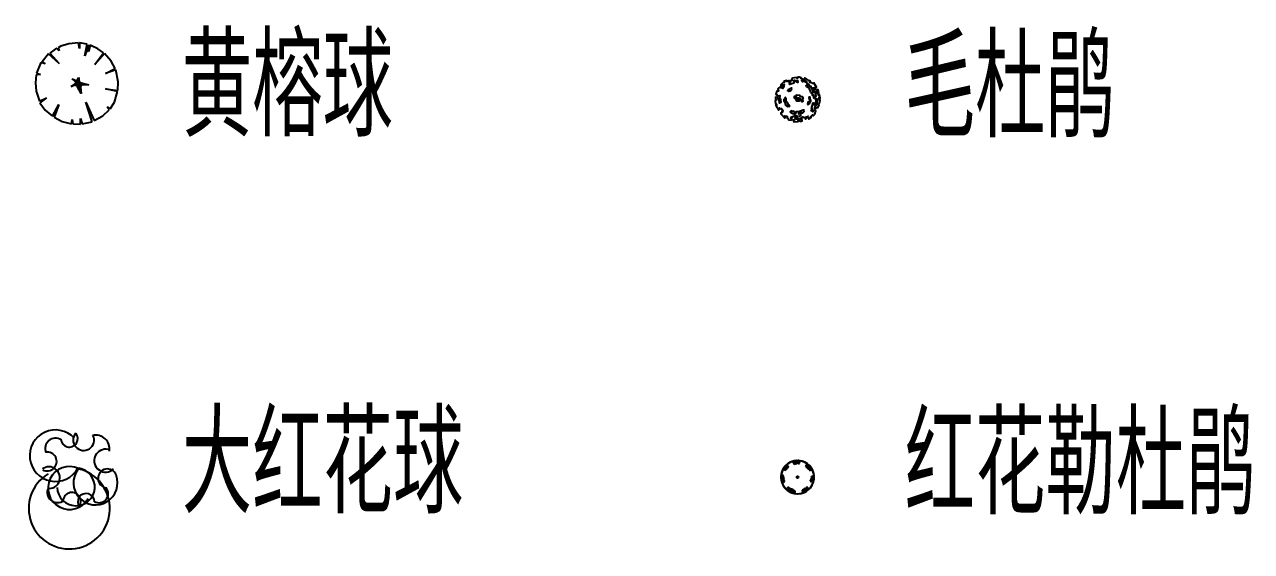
# Model space of a CAD drawing. Extents: x 941299 to 942979, y 2579300 to 2579597.
# Drawn here: x 941624.99 to 941673.79, y 2579444.38 to 2579465.35 of the extents above; entities that cross this region are included whole.
import ezdxf

# ---------------------------------------------------------------- set-up
doc = ezdxf.new("R2010")
doc.units = 0
for name, color, linetype in [('A绿-1', 94, 'CONTINUOUS'), ('fz', 7, 'CONTINUOUS'), ('文字', 7, 'CONTINUOUS'), ('绿化工程', 3, 'CONTINUOUS')]:
    doc.layers.add(name, color=color, linetype=linetype)
doc.styles.get("Standard").update_dxf_attribs({"font": 'simplex1.shx', "width": 0.7, "bigfont": 'hztxt.shx'})
pattern_1 = [(142.3172852, (94.9497488, -117.595341), (-0.00091693247, -0.001187111977), [])]

# ---------------------------------------------------------------- blocks, each defined once
blk = doc.blocks.new('大红花')
at = {"layer": 'A绿-1', "color": 0}
for p, q in [((-492, 1028), (-568, 984)), ((-277, 1091), (-492, 1028)), ((-12, 1118), (-277, 1091)), ((10, 970), (-12, 1118)), ((15, 1118), (10, 970)), ((217, 1082), (15, 1118)), ((154, 773), (217, 1082)), ((253, 1064), (154, 773)), ((275, 1064), (217, 876)), ((217, 876), (253, 1064)), ((253, 885), (275, 1064)), ((302, 1055), (253, 885)), ((508, 961), (302, 1055)), ((-824, 827), (-995, 611)), ((-541, 567), (-824, 827)), ((-609, 975), (-793, 845)), ((-793, 845), (-541, 567)), ((-541, 907), (-609, 975)), ((-568, 984), (-541, 907)), ((432, 535), (661, 849)), ((692, 831), (432, 535)), ((661, 849), (508, 961)), ((872, 625), (692, 831)), ((-1030, 594), (-1152, 298)), ((-918, 553), (-1030, 594)), ((-995, 611), (-918, 553)), ((715, 293), (975, 428)), ((993, 392), (715, 293)), ((975, 428), (872, 625)), ((1056, 69), (993, 392)), ((-1156, 257), (-1174, 42)), ((-1174, 42), (-1156, -187)), ((-1039, 262), (-1156, 257)), ((-1152, 298), (-1039, 262)), ((-212, -64), (-83, 22)), ((-83, 53), (-188, 145)), ((-188, 145), (-58, 90)), ((-178, 136), (-175, 140)), ((-158, 119), (-149, 128)), ((-138, 101), (-123, 117)), ((-118, 84), (-96, 106)), ((-118, -27), (-4, 86)), ((-99, 66), (-70, 95)), ((-84, -32), (10, 63)), ((-83, 45), (-6, 122)), ((-83, 22), (-83, 53)), ((-61, -46), (31, 46)), ((-58, 90), (-2, 182)), ((-44, -66), (61, 39)), ((-31, 134), (-3, 162)), ((-31, -90), (91, 32)), ((-17, -114), (121, 24)), ((-2, 182), (-8, 93)), ((-8, 93), (20, 49)), ((20, 49), (270, -11)), ((113, -21), (151, 17)), ((153, -19), (181, 10)), ((193, -16), (212, 3)), ((1051, -164), (1056, 69)), ((-1156, -187), (-1071, -460)), ((-101, -21), (-212, -64)), ((-179, -51), (-151, -23)), ((-52, -52), (-101, -21)), ((59, -249), (-52, -52)), ((-4, -138), (39, -95)), ((10, -162), (44, -128)), ((23, -186), (48, -161)), ((81, -24), (37, -73)), ((37, -73), (59, -249)), ((37, -210), (52, -194)), ((50, -234), (56, -228)), ((270, -11), (81, -24)), ((233, -14), (242, -5)), ((1042, -196), (719, -119)), ((719, -119), (1051, -164)), ((962, -482), (1042, -196)), ((-1071, -460), (-882, -370)), ((-882, -370), (-1057, -505)), ((-1057, -505), (-914, -698)), ((-721, -864), (-550, -550)), ((-550, -550), (-676, -886)), ((360, -1012), (185, -487)), ((185, -487), (410, -980)), ((818, -693), (764, -608)), ((764, -608), (840, -666)), ((840, -666), (962, -482)), ((-914, -698), (-721, -864)), ((-676, -886), (-452, -1007)), ((-205, -1070), (-187, -953)), ((-187, -953), (-165, -1074)), ((37, -922), (82, -1070)), ((42, -1079), (37, -922)), ((410, -980), (643, -850)), ((643, -850), (818, -693)), ((-452, -1007), (-205, -1070)), ((-165, -1074), (42, -1079)), ((82, -1070), (360, -1012))]:
    blk.add_line(p, q, dxfattribs=at)
blk = doc.blocks.new('hrq')
at = {"layer": '绿化工程', "xscale": 0.000588060007430613, "yscale": 0.0005880598910152912, "zscale": 0.0005880599999800324}
blk.add_blockref('大红花', (0.022, -0.009), dxfattribs=at)
blk = doc.blocks.new('白蝉')
at = {"layer": 'A绿-1', "color": 0}
for centre, radius, start, end in [((-225, 764), 215, 40.4094, 183.1577), ((137, 729), 264, 26.4964, 138.654), ((-572, 511), 264, 57.4158, 201.869), ((-573, 334), 651, 330.7676, 43.3209), ((441, 503), 352, 351.2573, 102.7443), ((-780, 187), 238, 99.1423, 241.5208), ((694, 207), 289, 313.4405, 76.7225), ((-225, -999), 1024, 76.4927, 121.5083), ((-58, -455), 477, 81.3604, 182.3438), ((438, -353), 557, 20.8766, 142.9481), ((-222, -484), 541, 330.7728, 65.266), ((-738, -222), 274, 126.8803, 263.2827), ((737, -239), 237, 264.2627, 20.8766), ((-521, -593), 260, 157.4659, 297.2923), ((527, -623), 232, 239.9086, 36.7729), ((-159, -821), 225, 185.5415, 320.0907), ((199, -835), 212, 218.1763, 0.3715)]:
    blk.add_arc(centre, radius, start, end, dxfattribs=at)
blk = doc.blocks.new('dhhq')
at = {"layer": '绿化工程', "xscale": 0.0006300000241026282, "yscale": 0.0006300001405179501, "zscale": 0.00063}
blk.add_blockref('白蝉', (0.003, -0.01), dxfattribs=at)
blk = doc.blocks.new('mdj')
at = {"layer": '绿化工程'}
h = blk.add_hatch(dxfattribs=at)
h.set_pattern_fill('ANSI31', color=256, scale=0.012, angle=97.3173, style=0)
h.set_pattern_definition(pattern_1)
h.paths.add_polyline_path([(-0.038, 0.024), (-0.038, 0.03), (-0.061, 0.055), (-0.116, 0.067), (-0.064, 0.053)])
h = blk.add_hatch(dxfattribs=at)
h.set_pattern_fill('ANSI31', color=256, scale=0.012, angle=97.3173, style=0)
h.set_pattern_definition(pattern_1)
h.paths.add_polyline_path([(0.085, 0.037), (0.088, 0.007), (0.112, 0.02), (0.146, -0.006), (0.16, -0.075), (0.204, -0.069), (0.164, -0.071), (0.15, -0.004), (0.117, 0.029), (0.093, 0.021), (0.086, 0.042), (0.029, 0.081), (0, 0.063), (-0.016, 0.068), (-0.035, 0.062), (0.001, 0.057), (0.025, 0.07)])
h = blk.add_hatch(dxfattribs=at)
h.set_pattern_fill('ANSI31', color=256, scale=0.001429, angle=97.3173, style=0)
h.set_pattern_definition([(142.31728521, (2384.9952265, -2720.125612), (-0.002772629134, -0.0035896005024), [])])
h.paths.add_polyline_path([(-0.009, -0.026), (0.015, -0.025), (0.021, -0.026), (0.025, -0.013), (0.02, 0.021), (-0.001, 0.03), (-0.018, 0.022), (-0.031, 0.003)])
for points in [[(-0.778, 0.083), (-0.849, 0.07), (-0.871, 0.107), (-0.878, 0.06), (-0.86, -0.004), (-0.862, -0.037), (-0.891, -0.044), (-0.875, -0.165), (-0.84, -0.184), (-0.831, -0.226), (-0.865, -0.223), (-0.83, -0.312), (-0.782, -0.355), (-0.761, -0.416), (-0.728, -0.388), (-0.741, -0.337), (-0.72, -0.321), (-0.685, -0.363), (-0.643, -0.351), (-0.577, -0.448), (-0.62, -0.454), (-0.587, -0.476), (-0.643, -0.533), (-0.664, -0.523), (-0.668, -0.566), (-0.501, -0.737), (-0.49, -0.692), (-0.521, -0.653), (-0.506, -0.645), (-0.468, -0.653), (-0.433, -0.649), (-0.405, -0.682), (-0.412, -0.729), (-0.369, -0.756), (-0.351, -0.797), (-0.252, -0.818), (-0.223, -0.787), (-0.231, -0.749), (-0.269, -0.745), (-0.26, -0.688), (-0.195, -0.696), (-0.203, -0.669), (-0.156, -0.659), (-0.108, -0.689), (-0.057, -0.71), (0.018, -0.737), (0.02, -0.78), (-0.045, -0.777), (-0.091, -0.73), (-0.106, -0.801), (-0.168, -0.817), (-0.144, -0.874), (0.023, -0.868), (0.029, -0.823), (0.087, -0.832), (0.111, -0.865), (0.188, -0.843), (0.171, -0.773), (0.103, -0.774), (0.106, -0.733), (0.174, -0.729), (0.159, -0.706), (0.207, -0.68), (0.219, -0.711), (0.306, -0.7), (0.309, -0.751), (0.311, -0.771), (0.357, -0.753), (0.354, -0.729), (0.38, -0.71), (0.359, -0.677), (0.425, -0.66), (0.448, -0.778), (0.548, -0.713), (0.545, -0.653), (0.591, -0.607), (0.619, -0.643), (0.69, -0.57), (0.726, -0.445), (0.67, -0.412), (0.611, -0.424), (0.61, -0.476), (0.589, -0.467), (0.546, -0.448), (0.594, -0.35), (0.558, -0.35), (0.626, -0.129), (0.65, -0.194), (0.681, -0.186), (0.691, -0.137), (0.701, -0.187), (0.716, -0.178), (0.739, -0.042), (0.71, -0.005), (0.731, 0.054), (0.773, 0.039), (0.775, -0.005), (0.764, -0.143), (0.787, -0.168), (0.733, -0.243), (0.674, -0.311), (0.698, -0.348), (0.792, -0.299), (0.812, -0.329), (0.854, -0.215), (0.831, -0.198), (0.84, -0.137), (0.876, -0.14), (0.897, -0.021), (0.855, -0.007), (0.861, 0.099), (0.894, 0.063), (0.874, 0.188), (0.841, 0.164), (0.815, 0.245), (0.851, 0.246), (0.819, 0.398), (0.78, 0.389), (0.773, 0.348), (0.762, 0.343), (0.769, 0.255), (0.747, 0.268), (0.75, 0.245), (0.716, 0.232), (0.733, 0.134), (0.693, 0.129), (0.701, 0.07), (0.65, 0.063), (0.642, 0.187), (0.599, 0.173), (0.576, 0.291), (0.53, 0.273), (0.508, 0.382), (0.47, 0.397), (0.487, 0.427), (0.396, 0.508), (0.352, 0.507), (0.348, 0.57), (0.407, 0.546), (0.417, 0.567), (0.388, 0.599), (0.391, 0.644), (0.425, 0.628), (0.489, 0.532), (0.524, 0.545), (0.534, 0.494), (0.578, 0.463), (0.563, 0.421), (0.641, 0.287), (0.695, 0.306), (0.693, 0.41), (0.637, 0.475), (0.672, 0.483), (0.698, 0.435), (0.73, 0.439), (0.726, 0.494), (0.758, 0.498), (0.648, 0.669), (0.602, 0.651), (0.476, 0.695), (0.518, 0.712), (0.502, 0.746), (0.466, 0.746), (0.447, 0.767), (0.368, 0.817), (0.29, 0.868), (0.264, 0.82), (0.279, 0.762), (0.319, 0.763), (0.322, 0.739), (0.352, 0.723), (0.357, 0.684), (0.337, 0.685), (0.268, 0.728), (0.202, 0.712), (0.158, 0.77), (0.205, 0.776), (0.212, 0.821), (0.136, 0.848), (0.149, 0.874), (0.065, 0.899), (0.009, 0.9), (-0.002, 0.858), (-0.029, 0.855), (-0.06, 0.879), (-0.198, 0.861), (-0.233, 0.817), (-0.225, 0.785), (-0.159, 0.77), (-0.127, 0.774), (-0.078, 0.768), (0.001, 0.774), (0.009, 0.683), (-0.06, 0.718), (-0.105, 0.725), (-0.144, 0.72), (-0.148, 0.659), (-0.301, 0.6), (-0.336, 0.631), (-0.304, 0.66), (-0.318, 0.694), (-0.267, 0.726), (-0.281, 0.76), (-0.358, 0.729), (-0.368, 0.769), (-0.424, 0.726), (-0.443, 0.759), (-0.526, 0.733), (-0.534, 0.676), (-0.557, 0.699), (-0.67, 0.593), (-0.647, 0.535), (-0.604, 0.592), (-0.513, 0.598), (-0.572, 0.54), (-0.529, 0.52), (-0.586, 0.452), (-0.613, 0.509), (-0.659, 0.468), (-0.681, 0.521), (-0.78, 0.427), (-0.758, 0.339), (-0.788, 0.335), (-0.825, 0.345), (-0.859, 0.214), (-0.81, 0.19), (-0.814, 0.144), (-0.771, 0.16), (-0.706, 0.168), (-0.723, 0.06), (-0.692, 0.059), (-0.674, -0.005), (-0.666, -0.105), (-0.722, -0.138), (-0.734, -0.007), (-0.763, -0.016), (-0.786, 0.082)], [(-0.395, -0.283), (-0.354, -0.252), (-0.321, -0.268), (-0.315, -0.237), (-0.348, -0.216), (-0.41, -0.092), (-0.43, -0.095), (-0.453, -0.068), (-0.447, -0.041), (-0.447, -0.001), (-0.452, 0.044), (-0.468, 0.047), (-0.483, 0.086), (-0.498, 0.084), (-0.519, 0.01), (-0.549, 0.011), (-0.546, -0.054), (-0.497, -0.078), (-0.5, -0.099), (-0.48, -0.218), (-0.425, -0.211), (-0.425, -0.251)], [(-0.385, 0.346), (-0.373, 0.409), (-0.245, 0.476), (-0.248, 0.425), (-0.245, 0.395), (-0.266, 0.367), (-0.303, 0.341), (-0.33, 0.348), (-0.353, 0.33), (-0.369, 0.338)], [(0.015, -0.025), (-0.009, -0.026), (-0.031, 0.003), (-0.018, 0.022), (-0.001, 0.03), (0.02, 0.021), (0.025, -0.013), (0.021, -0.026)], [(0.392, -0.187), (0.428, -0.197), (0.441, -0.14), (0.479, -0.161), (0.504, -0.081), (0.496, -0.052), (0.529, -0.073), (0.531, -0.012), (0.5, -0.006), (0.504, 0.081), (0.469, 0.117), (0.453, 0.079), (0.475, -0.009), (0.465, -0.091), (0.441, -0.1), (0.41, -0.093)]]:
    blk.add_lwpolyline(points, close=True, dxfattribs=at)
for points in [[(-0.038, 0.024), (-0.064, 0.053), (-0.116, 0.067), (-0.12, 0.137), (-0.095, 0.135), (-0.04, 0.137), (-0.047, 0.192), (0.076, 0.183), (0.087, 0.138), (0.129, 0.124), (0.18, 0.125), (0.22, 0.044), (0.201, 0.037), (0.204, -0.069), (0.16, -0.075), (0.146, -0.006), (0.112, 0.02), (0.088, 0.007), (0.072, -0.061), (0.026, -0.062), (-0.03, -0.059), (-0.057, -0.002), (-0.039, 0.016), (-0.035, 0.062), (0.001, 0.057), (0.025, 0.07), (0.085, 0.037), (0.088, 0.007)], [(-0.038, 0.03), (-0.061, 0.055), (-0.116, 0.067)], [(0.012, -0.06), (0.055, -0.02), (0.049, 0.028), (0.014, 0.041), (-0.035, 0.035), (-0.038, 0.03)], [(-0.035, 0.062), (-0.016, 0.068), (0, 0.063), (0.029, 0.081), (0.086, 0.042), (0.093, 0.021), (0.117, 0.029), (0.15, -0.004), (0.164, -0.071), (0.204, -0.069)], [(0.057, -0.65), (0.13, -0.631), (0.132, -0.565), (0.053, -0.58), (0.051, -0.529), (0.155, -0.511), (0.198, -0.531), (0.261, -0.472), (0.243, -0.449), (0.259, -0.412), (0.229, -0.42), (0.118, -0.46), (0.011, -0.489), (-0.062, -0.478), (-0.069, -0.54), (-0.119, -0.506), (-0.161, -0.455), (-0.2, -0.465), (-0.259, -0.438), (-0.299, -0.478), (-0.24, -0.511), (-0.248, -0.527), (-0.12, -0.572), (-0.098, -0.63), (-0.042, -0.628), (-0.041, -0.642), (0.001, -0.652), (-0.026, -0.717)]]:
    blk.add_lwpolyline(points, dxfattribs=at)
blk = doc.blocks.new('狗牙花')
at = {"layer": 'A绿-1', "color": 0}
for p, q in [((-652, 806), (-674, 827)), ((-674, 827), (-666, 818)), ((-665, 823), (-642, 798)), ((-575, 907), (-567, 896)), ((-552, 882), (-575, 907)), ((-567, 892), (-547, 864)), ((-535, 845), (-552, 882)), ((-547, 864), (-531, 831)), ((-509, 826), (-535, 845)), ((-531, 831), (-514, 798)), ((-499, 786), (-509, 826)), ((-470, 957), (-452, 927)), ((-448, 937), (-467, 965)), ((-467, 965), (-460, 952)), ((-452, 927), (-438, 893)), ((-435, 898), (-448, 937)), ((-438, 893), (-424, 859)), ((-411, 875), (-435, 898)), ((-424, 859), (-403, 834)), ((-407, 835), (-411, 875)), ((-394, 796), (-407, 835)), ((-403, 834), (-381, 810)), ((-365, 1022), (-359, 1009)), ((-347, 992), (-365, 1022)), ((-348, 801), (-324, 823)), ((-337, 953), (-347, 992)), ((-316, 929), (-337, 953)), ((-324, 823), (-304, 848)), ((-315, 888), (-316, 929)), ((-304, 848), (-315, 888)), ((170, 998), (162, 966)), ((162, 966), (165, 937)), ((165, 937), (168, 908)), ((168, 908), (188, 884)), ((178, 1031), (170, 998)), ((181, 1061), (178, 1031)), ((188, 884), (217, 887)), ((217, 887), (244, 895)), ((244, 895), (258, 929)), ((258, 929), (278, 960)), ((274, 943), (263, 908)), ((263, 908), (264, 876)), ((264, 876), (266, 843)), ((266, 843), (286, 815)), ((284, 979), (274, 943)), ((275, 989), (289, 1023)), ((278, 960), (275, 989)), ((289, 1013), (284, 979)), ((286, 815), (318, 817)), ((291, 1054), (289, 1041)), ((289, 1023), (291, 1054)), ((318, 817), (349, 825)), ((349, 825), (366, 862)), ((365, 848), (361, 816)), ((361, 816), (376, 785)), ((368, 881), (365, 848)), ((366, 862), (391, 894)), ((385, 914), (368, 881)), ((401, 947), (385, 914)), ((390, 927), (407, 964)), ((391, 894), (390, 927)), ((411, 980), (401, 947)), ((407, 964), (411, 998)), ((411, 998), (408, 984)), ((441, 785), (463, 818)), ((469, 819), (458, 789)), ((463, 818), (493, 847)), ((480, 850), (469, 819)), ((503, 879), (480, 850)), ((493, 847), (496, 879)), ((496, 879), (519, 913)), ((527, 907), (503, 879)), ((519, 913), (529, 945)), ((529, 945), (524, 932)), ((544, 937), (527, 907)), ((612, 816), (583, 792)), ((593, 788), (604, 819)), ((604, 819), (634, 846)), ((640, 840), (612, 816)), ((634, 846), (651, 876)), ((662, 866), (640, 840)), ((651, 876), (643, 864)), ((-1055, 33), (-1086, 30)), ((-1086, 30), (-1073, 30)), ((-1039, 163), (-1073, 162)), ((-1073, 162), (-1059, 161)), ((-1070, 39), (-1036, 39)), ((-1019, 26), (-1055, 33)), ((-999, 151), (-1039, 163)), ((-1036, 39), (-999, 34)), ((-1032, 159), (-997, 157)), ((-1027, 282), (-1012, 280)), ((-992, 280), (-1027, 282)), ((-991, 35), (-1019, 26)), ((-968, 157), (-999, 151)), ((-999, 34), (-963, 28)), ((-997, 157), (-961, 150)), ((-954, 267), (-992, 280)), ((-957, 20), (-991, 35)), ((-932, 137), (-968, 157)), ((-963, 28), (-931, 35)), ((-961, 150), (-925, 142)), ((-921, 14), (-957, 20)), ((-922, 271), (-954, 267)), ((-893, 126), (-932, 137)), ((-931, 35), (-899, 41)), ((-925, 142), (-893, 146)), ((-887, 249), (-922, 271)), ((-908, -12), (-921, 14)), ((-899, 41), (-874, 65)), ((-893, 146), (-860, 150)), ((-881, 97), (-893, 126)), ((-849, 235), (-887, 249)), ((-874, 65), (-881, 97)), ((-860, 150), (-834, 173)), ((-839, 205), (-849, 235)), ((-834, 173), (-839, 205)), ((-750, 746), (-727, 725)), ((-727, 725), (-707, 698)), ((-707, 698), (-686, 672)), ((-686, 672), (-662, 656)), ((-662, 656), (-637, 640)), ((-634, 774), (-652, 806)), ((-642, 798), (-622, 767)), ((-637, 640), (-607, 640)), ((-609, 758), (-634, 774)), ((-622, 767), (-601, 736)), ((-598, 723), (-609, 758)), ((-607, 640), (-591, 665)), ((-601, 736), (-575, 716)), ((-580, 691), (-598, 723)), ((-591, 665), (-580, 691)), ((-575, 716), (-549, 697)), ((-549, 697), (-515, 694)), ((-515, 694), (-496, 720)), ((-514, 798), (-491, 775)), ((-482, 749), (-499, 786)), ((-496, 720), (-482, 749)), ((-491, 775), (-468, 752)), ((-468, 752), (-434, 746)), ((-434, 746), (-412, 769)), ((-412, 769), (-394, 796)), ((-381, 810), (-348, 801)), ((376, 785), (409, 782)), ((409, 782), (441, 785)), ((458, 789), (466, 756)), ((466, 756), (496, 745)), ((496, 745), (528, 740)), ((528, 740), (558, 768)), ((567, 764), (551, 736)), ((551, 736), (553, 701)), ((553, 701), (581, 685)), ((558, 768), (593, 788)), ((583, 792), (567, 764)), ((581, 685), (612, 675)), ((612, 675), (646, 697)), ((646, 697), (684, 711)), ((684, 711), (700, 740)), ((700, 740), (735, 762)), ((735, 762), (757, 788)), ((757, 788), (747, 778)), ((881, 285), (867, 254)), ((867, 254), (884, 226)), ((909, 302), (881, 285)), ((884, 226), (905, 203)), ((904, 167), (888, 137)), ((888, 137), (903, 108)), ((903, 108), (923, 84)), ((933, 182), (904, 167)), ((905, 203), (946, 206)), ((937, 319), (909, 302)), ((935, 71), (913, 44)), ((913, 44), (923, 14)), ((923, 84), (964, 84)), ((923, 14), (939, -14)), ((962, 198), (933, 182)), ((966, 81), (935, 71)), ((973, 326), (937, 319)), ((946, 206), (986, 200)), ((998, 203), (962, 198)), ((964, 84), (1004, 76)), ((997, 91), (966, 81)), ((1010, 334), (973, 326)), ((986, 200), (1014, 216)), ((1034, 90), (997, 91)), ((1035, 208), (998, 203)), ((1004, 76), (1033, 91)), ((1042, 346), (1010, 334)), ((1014, 216), (1055, 219)), ((1033, 91), (1073, 91)), ((1071, 88), (1034, 90)), ((1068, 219), (1035, 208)), ((1055, 219), (1087, 232)), ((1105, 93), (1071, 88)), ((1087, 232), (1073, 228)), ((1073, 91), (1106, 102)), ((1106, 102), (1092, 98)), ((-1072, -80), (-1042, -77)), ((-1042, -77), (-1008, -79)), ((-1008, -79), (-975, -80)), ((-975, -80), (-947, -72)), ((-947, -72), (-919, -63)), ((-915, -546), (-939, -567)), ((-939, -567), (-928, -559)), ((-919, -63), (-899, -40)), ((-882, -531), (-915, -546)), ((-899, -40), (-908, -12)), ((-864, -508), (-882, -531)), ((-865, -649), (-842, -629)), ((-828, -501), (-864, -508)), ((-840, -628), (-862, -649)), ((-862, -649), (-853, -641)), ((-842, -629), (-813, -611)), ((-807, -611), (-840, -628)), ((-794, -486), (-828, -501)), ((-813, -611), (-785, -594)), ((-790, -587), (-807, -611)), ((-769, -499), (-794, -486)), ((-775, -741), (-794, -769)), ((-794, -769), (-785, -758)), ((-755, -578), (-790, -587)), ((-785, -594), (-767, -571)), ((-785, -728), (-763, -707)), ((-744, -714), (-775, -741)), ((-746, -517), (-769, -499)), ((-767, -571), (-749, -548)), ((-763, -707), (-735, -688)), ((-722, -562), (-755, -578)), ((-749, -548), (-746, -517)), ((-732, -685), (-744, -714)), ((-735, -688), (-708, -669)), ((-695, -666), (-732, -685)), ((-696, -573), (-722, -562)), ((-708, -669), (-691, -645)), ((-672, -591), (-696, -573)), ((-664, -640), (-695, -666)), ((-691, -645), (-674, -621)), ((-690, -836), (-672, -807)), ((-655, -803), (-681, -835)), ((-674, -621), (-672, -591)), ((-672, -807), (-647, -780)), ((-633, -646), (-664, -640)), ((-649, -771), (-655, -803)), ((-616, -746), (-649, -771)), ((-647, -780), (-622, -752)), ((-603, -658), (-633, -646)), ((-622, -752), (-609, -722)), ((-591, -715), (-616, -746)), ((-609, -722), (-597, -692)), ((-597, -692), (-603, -658)), ((-559, -715), (-591, -715)), ((-527, -721), (-559, -715)), ((-528, -817), (-521, -785)), ((-514, -753), (-527, -721)), ((-521, -785), (-514, -753)), ((631, -668), (624, -699)), ((624, -699), (650, -731)), ((644, -639), (631, -668)), ((678, -633), (644, -639)), ((650, -731), (668, -768)), ((668, -768), (698, -781)), ((707, -646), (678, -633)), ((698, -781), (724, -812)), ((713, -582), (707, -613)), ((707, -613), (734, -644)), ((737, -659), (707, -646)), ((724, -551), (713, -582)), ((758, -544), (724, -551)), ((724, -812), (752, -831)), ((734, -644), (754, -680)), ((764, -684), (737, -659)), ((754, -680), (784, -691)), ((788, -556), (758, -544)), ((791, -709), (764, -684)), ((784, -691), (811, -722)), ((818, -568), (788, -556)), ((793, -508), (789, -537)), ((789, -537), (814, -564)), ((820, -729), (791, -709)), ((803, -481), (793, -508)), ((833, -474), (803, -481)), ((811, -722), (840, -740)), ((814, -564), (833, -595)), ((846, -592), (818, -568)), ((840, -740), (829, -731)), ((861, -484), (833, -474)), ((833, -595), (860, -605)), ((875, -616), (846, -592)), ((860, -605), (885, -632)), ((888, -494), (861, -484)), ((904, -635), (875, -616)), ((885, -632), (912, -648)), ((914, -515), (888, -494)), ((912, -648), (901, -640)), ((940, -536), (914, -515)), ((939, -14), (979, -21)), ((964, -26), (939, -44)), ((939, -44), (942, -73)), ((967, -552), (940, -536)), ((942, -73), (949, -101)), ((949, -101), (983, -116)), ((993, -23), (964, -26)), ((979, -21), (1017, -37)), ((983, -116), (1013, -137)), ((1022, -21), (993, -23)), ((1013, -137), (1042, -135)), ((1017, -37), (1048, -27)), ((1055, -30), (1022, -21)), ((1042, -135), (1075, -150)), ((1048, -27), (1088, -34)), ((1087, -39), (1055, -30)), ((1075, -150), (1106, -153)), ((1117, -43), (1087, -39)), ((1088, -34), (1122, -29)), ((1106, -153), (1094, -151)), ((1122, -29), (1108, -30)), ((-681, -835), (-694, -867)), ((-694, -867), (-687, -854)), ((-579, -912), (-566, -880)), ((-566, -880), (-547, -849)), ((-547, -849), (-528, -817)), ((-113, -1037), (-121, -1073)), ((-121, -1073), (-119, -1104)), ((-104, -976), (-120, -1009)), ((-120, -1009), (-113, -1037)), ((-119, -1104), (-119, -1091)), ((-96, -940), (-104, -976)), ((-70, -928), (-96, -940)), ((-41, -921), (-70, -928)), ((-19, -941), (-41, -921)), ((-12, -970), (-19, -941)), ((-4, -998), (-12, -970)), ((2, -987), (-11, -1022)), ((-11, -1022), (-1, -1049)), ((-11, -1065), (-8, -1031)), ((-9, -1095), (-11, -1065)), ((-8, -1031), (-4, -998)), ((-1, -1049), (-7, -1086)), ((-7, -1086), (-2, -1116)), ((-2, -1116), (-3, -1103)), ((7, -951), (2, -987)), ((32, -936), (7, -951)), ((60, -927), (32, -936)), ((84, -946), (60, -927)), ((94, -973), (84, -946)), ((95, -963), (88, -999)), ((88, -999), (103, -1024)), ((114, -907), (93, -926)), ((93, -926), (95, -963)), ((103, -1001), (94, -973)), ((103, -1034), (103, -1001)), ((103, -1024), (105, -1061)), ((103, -1068), (103, -1034)), ((107, -1098), (103, -1068)), ((105, -1061), (115, -1090)), ((115, -1090), (112, -1078)), ((140, -892), (114, -907)), ((167, -906), (140, -892)), ((182, -931), (167, -906)), ((196, -957), (182, -931)), ((214, -903), (194, -924)), ((194, -924), (199, -961)), ((203, -990), (196, -957)), ((199, -961), (196, -997)), ((196, -997), (213, -1021)), ((209, -1022), (203, -990)), ((219, -1052), (209, -1022)), ((213, -1021), (218, -1057)), ((237, -887), (214, -903)), ((218, -1057), (231, -1085)), ((231, -1085), (227, -1073)), ((266, -898), (237, -887)), ((283, -922), (266, -898)), ((300, -945), (283, -922)), ((309, -978), (300, -945)), ((318, -1010), (309, -978)), ((331, -1038), (318, -1010)), ((752, -831), (741, -822))]:
    blk.add_line(p, q, dxfattribs=at)
blk.add_circle((12, -16), 57.9, dxfattribs=at)
for start, end in [(81.36328, 109.98463), (134.70836, 164.25177), (19.59824, 47.1905), (182.9571, 209.95335), (331.1853, 353.49386), (236.92256, 263.35771), (287.61292, 311.97324)]:
    blk.add_arc((12, -16), 1101, start, end, dxfattribs=at)
blk = doc.blocks.new('ldj')
at = {"layer": '绿化工程', "color": 3, "xscale": 0.0002395799965597689, "yscale": 0.000239579938352108, "zscale": 0.0002395800000056624}
blk.add_blockref('狗牙花', (-0.003, 0.004), dxfattribs=at)

msp = doc.modelspace()

# ---------------------------------------------------------------- block references
at = {"layer": 'fz', "rotation": 359.9999999999104}
msp.add_blockref('mdj', (941655.73983, 2579462.36), dxfattribs=at)
at = {"layer": '绿化工程', "xscale": 2.5, "yscale": 2.5, "zscale": 2.5}
for name, p in [('hrq', (941627.10264, 2579462.99611)), ('dhhq', (941627.11804, 2579447.69436))]:
    msp.add_blockref(name, p, dxfattribs=at)
at = {"layer": '绿化工程', "xscale": 2.500000000049444, "yscale": 2.5, "zscale": 2.5, "rotation": 179.1724927145202}
msp.add_blockref('ldj', (941655.73983, 2579447.33974), dxfattribs=at)

# ---------------------------------------------------------------- texts
at = {"layer": '文字', "linetype": 'Continuous', "width": 0.7}
for s, p in [('黄榕球', (941631.24807, 2579460.89724)), ('毛杜鹃', (941659.99939, 2579460.85602)), ('大红花球', (941631.24807, 2579445.89724)), ('红花勒杜鹃', (941659.99939, 2579445.85602))]:
    msp.add_text(s, height=4, dxfattribs=at).set_placement(p)

doc.saveas('drawing.dxf')
